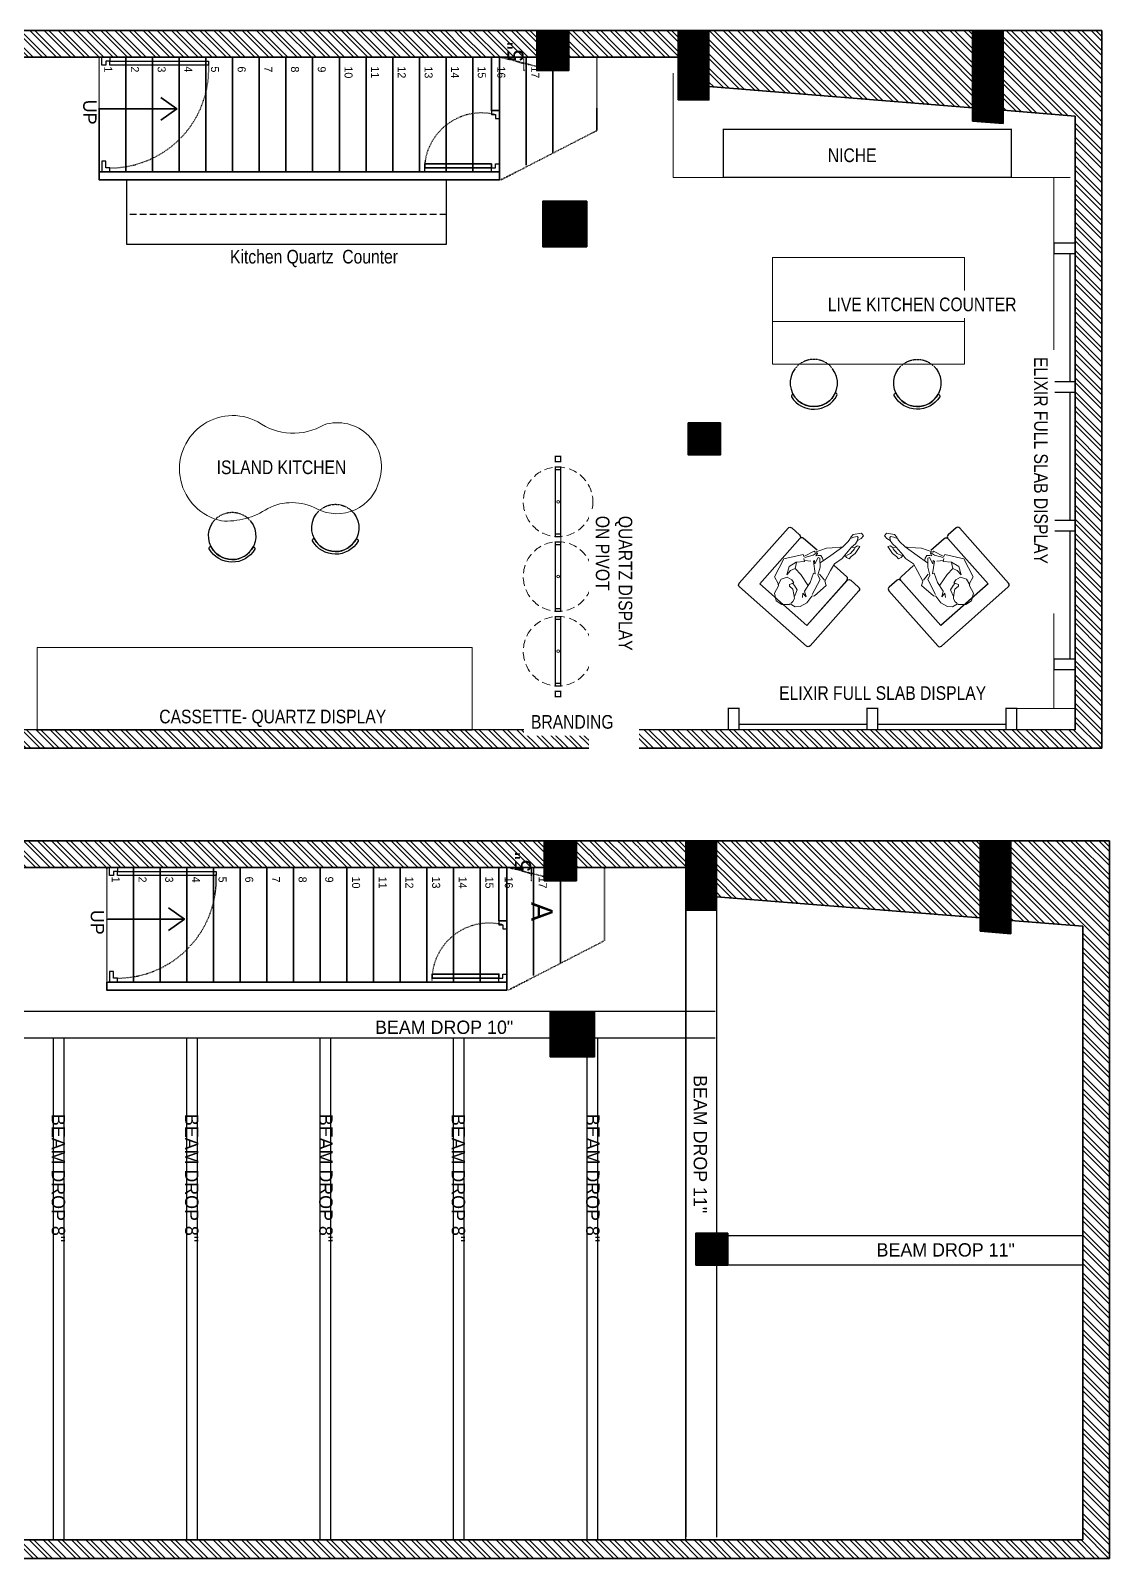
# Model space of a CAD drawing. Header units: inches. Extents: x -109431 to 29005, y -34715 to -1756.
# Drawn here: x -57919 to -57515, y -11914 to -11342 of the extents above; entities that cross this region are included whole.
import ezdxf
from ezdxf.lldxf.tags import DXFTag

# ---------------------------------------------------------------- set-up
doc = ezdxf.new("R2010")
doc.units = ezdxf.units.IN
doc.header["$LTSCALE"] = 0.05
doc.header["$MEASUREMENT"] = 0
doc.header["$PDMODE"] = 3
doc.header["$PDSIZE"] = -4
for name, pattern in [('A2-XREF-115_FURN$0$HIDDEN', [0.375, 0.25, -0.125]), ('ACAD_ISO03W100', [30, 12, -18]), ('DASHED2', [0.375, 0.25, -0.125])]:
    doc.linetypes.add(name, pattern=pattern)
doc.layers.get('Defpoints').update_dxf_attribs({"linetype": 'DASHED2'})
for name, color, linetype, lineweight in [('A-PEOPLE', 12, 'Continuous', 20), ('FURNITURE', 1, 'Continuous', 18), ('hatch', 7, 'Continuous', 25), ('WALL', 7, 'Continuous', 35)]:
    doc.layers.add(name, color=color, linetype=linetype, lineweight=lineweight)
for name, color, linetype in [('beam', 80, 'DASHED2'), ('Column', 6, 'Continuous'), ('Dim', 4, 'Continuous'), ('Door', 3, 'Continuous'), ('Furniture text & dimension', 7, 'Continuous'), ('text', 4, 'Continuous')]:
    doc.layers.add(name, color=color, linetype=linetype)
doc.styles.add('4MMOF3-8', font='ARIALN.TTF', dxfattribs={"height": 5.12})
doc.styles.get("Standard").update_dxf_attribs({"font": 'stylu.ttf', "height": 6})
tags = doc.linetypes.add('A2-XREF-115_FURN$0$DASHED', pattern=[0.75, 0.5, -0.25]).pattern_tags.tags
tags[6:7] = [DXFTag(74, 4), DXFTag(75, 0), DXFTag(340, '0'), DXFTag(46, 1.0), DXFTag(50, 0.0), DXFTag(44, 0.0), DXFTag(45, 0.0)]
tags[4:5] = [DXFTag(74, 4), DXFTag(75, 0), DXFTag(340, '0'), DXFTag(46, 1.0), DXFTag(50, 0.0), DXFTag(44, 0.0), DXFTag(45, 0.0)]
doc.dimstyles.new('STANDARD$0', dxfattribs={"dimscale": 0, "dimtxt": 4, "dimasz": 0.5, "dimexe": 0, "dimexo": 0, "dimgap": 0, "dimtad": 0, "dimzin": 0, "dimdsep": 46, "dimlunit": 4, "dimtxsty": 'Standard', "dimblk": 'ARCHTICK', "dimcen": 0.09375, "dimclrd": 256, "dimclre": 8, "dimclrt": 7, "dimadec": 0, "dimazin": 0, "dimtfac": 1, "dimtofl": 0, "dimtmove": 1, "dimatfit": 3, "dimldrblk": 'OBLIQUE', "dimfxl": 0.1875, "dimtolj": 1, "dimtzin": 0, "dimlwd": -1, "dimlwe": -1, "dimarcsym": 0})
pattern_1 = [(315, (-53748.2443, 72921.7834), (2.65165043, 2.65165043), []), (315, (-53748.2443, 72920.0157), (2.65165043, 2.65165043), [])]
pattern_2 = [(315, (-53748.24431, 72921.78345), (0.08838834765, 0.08838834765), [])]
pattern_3 = [(315, (-53745.4152, 72618.139), (2.65165043, 2.65165043), []), (315, (-53745.4152, 72616.371), (2.65165043, 2.65165043), [])]
pattern_4 = [(315, (-53745.4152, 72618.13893), (0.08838834765, 0.08838834765), [])]

# ---------------------------------------------------------------- blocks, each defined once
blk = doc.blocks.new('_ArchTick')
at = {"color": 0, "const_width": 0.15}
blk.add_lwpolyline([(-0.5, -0.5), (0.5, 0.5)], dxfattribs=at)
blk = doc.blocks.new('*D276')
at = {"layer": 'Defpoints', "color": 0, "ltscale": 0.25, "transparency": 16777216}
for p in [(-57734.1, -11351.52), (-57729.3, -11351.52), (-57729.3, -11356.52)]:
    blk.add_point(p, dxfattribs=at)
at = {"layer": 'Dim', "linetype": 'ACAD_ISO03W100', "ltscale": 0.25, "transparency": 16777216}
for p, q in [((-57734.1, -11354.02), (-57737.23, -11353.08)), ((-57734.1, -11356.52), (-57734.1, -11351.52))]:
    blk.add_line(p, q, dxfattribs=at)
at = {"layer": 'Dim', "color": 8, "linetype": 'ACAD_ISO03W100', "ltscale": 0.25, "transparency": 16777216}
for p, q in [((-57733.91, -11351.52), (-57734.1, -11351.52)), ((-57733.91, -11356.52), (-57734.1, -11356.52))]:
    blk.add_line(p, q, dxfattribs=at)
at = {"layer": 'Dim', "ltscale": 0.25, "transparency": 16777216, "xscale": 0.5, "yscale": 0.5, "zscale": 0.5}
for p, rotation in [((-57734.1, -11351.52), 90), ((-57734.1, -11356.52), 270)]:
    blk.add_blockref('_ArchTick', p, dxfattribs=dict(at, rotation=rotation))
at = {"layer": 'Dim', "color": 7, "ltscale": 0.25, "transparency": 16777216, "insert": (-57737.23, -11349.47), "char_height": 6, "attachment_point": 5, "rotation": 90}
blk.add_mtext('\\A1;5"', dxfattribs=at)
blk = doc.blocks.new('_OBLIQUE')
at = {"color": 0, "linetype": 'ByBlock'}
blk.add_line((-0.5, -0.5), (0.5, 0.5), dxfattribs=at)
blk = doc.blocks.new('A$7E7C19E2B201E1')
at = {"color": 11}
blk.add_lwpolyline([(-219, -370, 0.428876), (-236, -397, 0.57735), (245, -381, 0.536088), (227, -355, -0.615882)], format="xyb", close=True, dxfattribs=at)
at = {"color": 6}
blk.add_arc((0, -250), 250, 142.6792, 37.3208, dxfattribs=at)
at = {"color": 1, "linetype": 'ACAD_ISO03W100', "ltscale": 3}
blk.add_arc((0, -250), 250, 37.3028, 142.6972, dxfattribs=at)
blk = doc.blocks.new('A$C9f012d1b')
at = {"layer": 'A-PEOPLE', "color": 1, "lineweight": 0}
blk.add_lwpolyline([(736, 178), (755, 204), (786, 212), (795, 233), (715, 244), (669, 233), (639, 235), (631, 208), (637, 180), (597, 183), (509, 162), (437, 176), (326, 204), (305, 239), (156, 220), (137, 204), (59, 210), (-10, 187), (-44, 153), (-53, 99), (-65, 96), (-111, 42), (-120, -21), (-78, -82), (0, -99), (15, -116), (40, -183), (227, -232), (378, -120), (370, -103), (473, -63), (471, -51), (572, 4), (610, 46), (667, 101), (683, 113), (755, 119), (784, 115), (805, 109), (837, 111), (900, 159), (892, 191), (858, 191), (822, 178), (786, 183)], close=True, dxfattribs=at)
for points in [[(69, 145), (101, 122), (95, 168), (126, 122), (225, 105), (313, 71), (318, 86), (395, -5), (408, -2), (387, 23), (452, 6), (458, 23), (395, 80), (326, 115), (309, 157), (151, 197)], [(330, 193), (343, 120)], [(637, 180), (736, 178)], [(646, 193), (686, 210), (749, 210)], [(829, 174), (847, 164), (847, 151), (824, 132), (784, 111)], [(4, -108), (65, -120), (116, -91), (128, -40), (118, -7), (80, -30), (67, -19), (67, 25), (36, 65), (11, 94), (-19, 103), (-44, 101)], [(25, 82), (90, 61), (105, 14), (107, -11)], [(189, 107), (221, -11), (229, -91), (185, -110), (132, -110), (204, -145), (282, -122), (339, -68), (355, -91)], [(465, 56), (477, 40), (484, 12), (467, -9), (450, -21), (477, -26), (482, -34), (437, -45), (368, -91)], [(427, 54), (547, 82), (683, 113)], [(229, -91), (280, -118)], [(345, -74), (381, -23)]]:
    blk.add_lwpolyline(points, dxfattribs=at)
blk = doc.blocks.new('*D278')
at = {"layer": 'Defpoints', "color": 0, "ltscale": 0.25, "transparency": 16777216}
for p in [(-57731.27, -11655.16), (-57726.47, -11655.16), (-57726.47, -11660.16)]:
    blk.add_point(p, dxfattribs=at)
at = {"layer": 'Dim', "linetype": 'ACAD_ISO03W100', "ltscale": 0.25, "transparency": 16777216}
for p, q in [((-57731.27, -11657.66), (-57734.4, -11656.72)), ((-57731.27, -11660.16), (-57731.27, -11655.16))]:
    blk.add_line(p, q, dxfattribs=at)
at = {"layer": 'Dim', "color": 8, "linetype": 'ACAD_ISO03W100', "ltscale": 0.25, "transparency": 16777216}
for p, q in [((-57731.09, -11655.16), (-57731.27, -11655.16)), ((-57731.09, -11660.16), (-57731.27, -11660.16))]:
    blk.add_line(p, q, dxfattribs=at)
at = {"layer": 'Dim', "ltscale": 0.25, "transparency": 16777216, "xscale": 0.5, "yscale": 0.5, "zscale": 0.5}
for p, rotation in [((-57731.27, -11655.16), 90), ((-57731.27, -11660.16), 270)]:
    blk.add_blockref('_ArchTick', p, dxfattribs=dict(at, rotation=rotation))
at = {"layer": 'Dim', "color": 7, "ltscale": 0.25, "transparency": 16777216, "insert": (-57734.4, -11653.11), "char_height": 6, "attachment_point": 5, "rotation": 90}
blk.add_mtext('\\A1;5"', dxfattribs=at)

msp = doc.modelspace()

# ---------------------------------------------------------------- hatches: boundary and pattern name
at = {"layer": 'Column', "ltscale": 0.25}
h = msp.add_hatch(dxfattribs=at)
h.set_pattern_fill('ANSI31', color=1, angle=270)
h.set_pattern_definition(pattern_2)
h.paths.add_polyline_path([(-57717.29678, -11356.5168), (-57717.29678, -11341.5168), (-57729.29678, -11341.5168), (-57729.29678, -11356.5168)])
h = msp.add_hatch(dxfattribs=at)
h.set_pattern_fill('ANSI31', color=1, angle=270)
h.set_pattern_definition(pattern_2)
h.paths.add_polyline_path([(-57664.79678, -11367.5168), (-57664.79678, -11341.5168), (-57676.29678, -11341.5168), (-57676.29678, -11367.5168)])
h = msp.add_hatch(dxfattribs=at)
h.set_pattern_fill('ANSI31', color=1, angle=270)
h.set_pattern_definition(pattern_2)
h.paths.add_polyline_path([(-57554.50048, -11376.40283), (-57554.50048, -11341.5168), (-57566.00048, -11341.5168), (-57566.00048, -11375.47633)])
at = {"layer": 'Column', "ltscale": 0.25, "true_color": 0xf8991e}
h = msp.add_hatch(dxfattribs=at)
h.set_pattern_fill('ANSI31', color=30, angle=270)
h.set_pattern_definition(pattern_2)
h.paths.add_polyline_path([(-57713.29681, -11422.5168), (-57713.29678, -11415.5168), (-57727.04678, -11415.5168), (-57727.04678, -11422.5168)])
h.paths.add_polyline_path([(-57710.54678, -11422.5168), (-57710.54678, -11415.5168), (-57713.29678, -11415.5168), (-57713.29681, -11422.5168)])
h.paths.add_polyline_path([(-57713.29678, -11415.5168), (-57710.54678, -11415.5168), (-57710.54678, -11405.5168), (-57727.04678, -11405.5168), (-57727.04678, -11415.5168)])
at = {"layer": 'Column', "ltscale": 0.25}
h = msp.add_hatch(dxfattribs=at)
h.set_pattern_fill('ANSI31', color=1, angle=270)
h.set_pattern_definition(pattern_2)
h.paths.add_polyline_path([(-57664.8, -11500.57809), (-57664.8, -11488.57809), (-57672.50048, -11488.57809), (-57672.50048, -11500.57809)])
h.paths.add_polyline_path([(-57660.50048, -11500.57809), (-57660.50048, -11489.57809), (-57664.8, -11489.57809), (-57664.8, -11500.57809)])
h.paths.add_polyline_path([(-57660.50048, -11489.57809), (-57660.50048, -11488.57809), (-57664.8, -11488.57809), (-57664.8, -11489.57809)])
h = msp.add_hatch(dxfattribs=at)
h.set_pattern_fill('ANSI31', color=1, angle=270)
h.set_pattern_definition(pattern_4)
h.paths.add_polyline_path([(-57714.46767, -11660.16132), (-57714.46767, -11645.16132), (-57726.46767, -11645.16132), (-57726.46767, -11660.16132)])
h = msp.add_hatch(dxfattribs=at)
h.set_pattern_fill('ANSI31', color=1, angle=270)
h.set_pattern_definition(pattern_4)
h.paths.add_polyline_path([(-57661.96767, -11671.16132), (-57661.96767, -11645.16132), (-57673.46767, -11645.16132), (-57673.46767, -11671.16132)])
h = msp.add_hatch(dxfattribs=at)
h.set_pattern_fill('ANSI31', color=1, angle=270)
h.set_pattern_definition(pattern_4)
h.paths.add_polyline_path([(-57551.67137, -11680.04735), (-57551.67137, -11645.16132), (-57563.17137, -11645.16132), (-57563.17137, -11679.12085)])
at = {"layer": 'Column', "ltscale": 0.25, "true_color": 0xf8991e}
h = msp.add_hatch(dxfattribs=at)
h.set_pattern_fill('ANSI31', color=30, angle=270)
h.set_pattern_definition(pattern_4)
h.paths.add_polyline_path([(-57710.4677, -11726.16132), (-57710.46767, -11719.16132), (-57724.21767, -11719.16132), (-57724.21767, -11726.16132)])
h.paths.add_polyline_path([(-57707.71767, -11726.16132), (-57707.71767, -11719.16132), (-57710.46767, -11719.16132), (-57710.4677, -11726.16132)])
h.paths.add_polyline_path([(-57710.46767, -11719.16132), (-57707.71767, -11719.16132), (-57707.71767, -11709.16132), (-57724.21767, -11709.16132), (-57724.21767, -11719.16132)])
at = {"layer": 'Column', "ltscale": 0.25}
h = msp.add_hatch(dxfattribs=at)
h.set_pattern_fill('ANSI31', color=1, angle=270)
h.set_pattern_definition(pattern_4)
h.paths.add_polyline_path([(-57661.97089, -11804.22261), (-57661.97089, -11792.22261), (-57669.67137, -11792.22261), (-57669.67137, -11804.22261)])
h.paths.add_polyline_path([(-57657.67137, -11804.22261), (-57657.67137, -11793.22261), (-57661.97089, -11793.22261), (-57661.97089, -11804.22261)])
h.paths.add_polyline_path([(-57657.67137, -11793.22261), (-57657.67137, -11792.22261), (-57661.97089, -11792.22261), (-57661.97089, -11793.22261)])
at = {"layer": 'hatch', "ltscale": 0.25}
h = msp.add_hatch(dxfattribs=at)
h.set_pattern_fill('ANSI32', color=8, scale=10, angle=270)
h.set_pattern_definition(pattern_1)
h.paths.add_polyline_path([(-57527.50048, -11373.57809), (-57527.50048, -11603.57809), (-57956.29721, -11603.5168), (-57956.29721, -11610.5168), (-57517.50048, -11610.5168), (-57517.50048, -11341.5168), (-57700.27802, -11341.5168), (-57700.27802, -11351.5168), (-57676.29678, -11351.5168), (-57664.79678, -11351.5168), (-57664.79678, -11362.5168), (-57566.00048, -11370.47633), (-57554.50048, -11371.40283)])
h.paths.add_polyline_path([(-57554.91492, -11370.37213), (-57554.91492, -11377.46354), (-57546.67208, -11377.46354), (-57546.67208, -11370.37213)], flags=24)
h = msp.add_hatch(dxfattribs=at)
h.set_pattern_fill('ANSI32', color=8, scale=10, angle=270)
h.set_pattern_definition(pattern_1)
h.paths.add_polyline_path([(-57757.58671, -11351.5168), (-57757.58671, -11341.5168), (-57893.29678, -11341.5168), (-57934.79678, -11341.5168), (-57953.79678, -11341.5168), (-57953.79678, -11351.5168), (-57934.79678, -11351.5168), (-57893.29678, -11351.5168)])
h = msp.add_hatch(dxfattribs=at)
h.set_pattern_fill('ANSI32', color=8, scale=10, angle=270)
h.set_pattern_definition(pattern_1)
h.paths.add_polyline_path([(-57717.29678, -11356.5168), (-57717.29678, -11351.5168), (-57700.27802, -11351.5168), (-57700.27802, -11341.5168), (-57757.58671, -11341.5168), (-57757.58671, -11351.5168), (-57743.29678, -11351.5168), (-57729.29678, -11351.5168), (-57729.29678, -11356.5168)])
h = msp.add_hatch(dxfattribs=at)
h.set_pattern_fill('ANSI32', color=8, scale=10, angle=270)
h.set_pattern_definition(pattern_3)
h.paths.add_polyline_path([(-57754.75761, -11655.16132), (-57754.75761, -11645.16132), (-57890.46767, -11645.16132), (-57931.96767, -11645.16132), (-57950.96767, -11645.16132), (-57950.96767, -11655.16132), (-57931.96767, -11655.16132), (-57890.46767, -11655.16132)])

# ---------------------------------------------------------------- linework, layer by layer
at = {"color": 11}
for points in [[(-57653.41013, -11548.63614), (-57635.13482, -11528.00821, -0.414213562), (-57633.74542, -11527.92419), (-57630.79857, -11530.53495, -0.414213562), (-57630.71455, -11531.92435), (-57645.72641, -11548.86872), (-57628.03076, -11564.54618), (-57613.01889, -11547.60181, -0.414213562), (-57611.62949, -11547.51779), (-57608.68265, -11550.12855, -0.414213562), (-57608.59862, -11551.51795), (-57626.87393, -11572.14588, -0.414213562), (-57628.26333, -11572.2299), (-57653.32611, -11550.02554, -0.414213562)], [(-57552.49465, -11548.63614), (-57570.76996, -11528.00821, 0.414213562), (-57572.15937, -11527.92419), (-57575.10621, -11530.53495, 0.414213562), (-57575.19023, -11531.92435), (-57560.17837, -11548.86872), (-57577.87403, -11564.54618), (-57592.88589, -11547.60181, 0.414213562), (-57594.27529, -11547.51779), (-57597.22214, -11550.12855, 0.414213562), (-57597.30616, -11551.51795), (-57579.03085, -11572.14588, 0.414213562), (-57577.64145, -11572.2299), (-57552.57868, -11550.02554, 0.414213562)]]:
    msp.add_lwpolyline(points, format="xyb", close=True, dxfattribs=at)
at = {"color": 6}
for points in [[(-57624.26971, -11536.31919), (-57629.32515, -11531.84033, 0.414213562), (-57630.71455, -11531.92435), (-57645.72641, -11548.86872), (-57628.04533, -11564.53327), (-57613.03347, -11547.5889, 0.414213562), (-57613.11749, -11546.1995), (-57617.7951, -11542.05537)], [(-57581.63508, -11536.31919), (-57576.57964, -11531.84033, -0.414213562), (-57575.19023, -11531.92435), (-57560.17837, -11548.86872), (-57577.85946, -11564.53327), (-57592.87132, -11547.5889, -0.414213562), (-57592.7873, -11546.1995), (-57588.10968, -11542.05537)]]:
    msp.add_lwpolyline(points, format="xyb", dxfattribs=at)
at = {"layer": 'beam', "linetype": 'A2-XREF-115_FURN$0$DASHED', "ltscale": 150}
for points in [[(-57673.46767, -11907.20174), (-57673.46767, -11671.16132)], [(-57673.46767, -11671.16132), (-57673.46767, -11906.08526)], [(-57661.97089, -11671.20134), (-57661.97089, -11906.12528)], [(-57662.46767, -11709.16132), (-57950.97331, -11709.16132)], [(-57662.46767, -11719.16132), (-57950.97474, -11719.16132)], [(-57910.46853, -11907.16747), (-57910.46767, -11719.16132)], [(-57906.46853, -11907.16747), (-57906.46767, -11719.16132)], [(-57860.46853, -11907.16747), (-57860.46767, -11719.16132)], [(-57856.46853, -11907.16747), (-57856.46767, -11719.16132)], [(-57810.46853, -11907.16747), (-57810.46767, -11719.16132)], [(-57806.46853, -11907.16747), (-57806.46767, -11719.16132)], [(-57760.46853, -11907.16747), (-57760.46767, -11719.16132)], [(-57756.46853, -11907.16747), (-57756.46767, -11719.16132)], [(-57710.46853, -11907.16747), (-57710.46767, -11719.16132)], [(-57706.46853, -11907.16747), (-57706.46767, -11719.16132)], [(-57524.67137, -11793.22261), (-57662.46767, -11793.22261)], [(-57524.67137, -11804.22261), (-57662.46767, -11804.22261)]]:
    msp.add_lwpolyline(points, dxfattribs=at)
at = {"layer": 'Door', "ltscale": 0.25}
for points in [[(-57892.28829, -11354.5168), (-57892.28829, -11351.5168), (-57889.28829, -11351.5168), (-57889.28829, -11353.0168), (-57890.78829, -11353.0168), (-57890.78829, -11354.5168)], [(-57852.28829, -11353.0168), (-57852.28829, -11354.5168), (-57889.28829, -11354.5168), (-57889.28829, -11353.0168)], [(-57743.29678, -11374.5168), (-57743.29678, -11371.5168), (-57746.29678, -11371.5168), (-57746.29678, -11373.0168), (-57744.79678, -11373.0168), (-57744.79678, -11374.5168)], [(-57892.28829, -11390.5168), (-57892.28829, -11394.5168), (-57889.28829, -11394.5168), (-57889.28829, -11393.0168), (-57890.78829, -11393.0168), (-57890.78829, -11390.5168)], [(-57743.29678, -11391.5168), (-57743.29678, -11394.5168), (-57746.29678, -11394.5168), (-57746.29678, -11393.0168), (-57744.79678, -11393.0168), (-57744.79678, -11391.5168)], [(-57889.45918, -11658.16132), (-57889.45918, -11655.16132), (-57886.45918, -11655.16132), (-57886.45918, -11656.66132), (-57887.95918, -11656.66132), (-57887.95918, -11658.16132)], [(-57849.45918, -11656.66132), (-57849.45918, -11658.16132), (-57886.45918, -11658.16132), (-57886.45918, -11656.66132)], [(-57740.46767, -11678.16132), (-57740.46767, -11675.16132), (-57743.46767, -11675.16132), (-57743.46767, -11676.66132), (-57741.96767, -11676.66132), (-57741.96767, -11678.16132)], [(-57889.45918, -11694.16132), (-57889.45918, -11698.16132), (-57886.45918, -11698.16132), (-57886.45918, -11696.66132), (-57887.95918, -11696.66132), (-57887.95918, -11694.16132)], [(-57740.46767, -11695.16132), (-57740.46767, -11698.16132), (-57743.46767, -11698.16132), (-57743.46767, -11696.66132), (-57741.96767, -11696.66132), (-57741.96767, -11695.16132)]]:
    msp.add_lwpolyline(points, close=True, dxfattribs=at)
at = {"layer": 'Door', "linetype": 'ACAD_ISO03W100', "ltscale": 0.25}
for centre, radius, start, end in [((-57889.34751, -11355.90933), 37.10751, 270.0914365, 2.923435), ((-57750.0803, -11393.72667), 21.33126, 75.6591876, 182.1227767), ((-57886.5184, -11659.55386), 37.10751, 270.0914365, 2.923435), ((-57747.25119, -11697.37119), 21.33126, 75.6591876, 182.1227767)]:
    msp.add_arc(centre, radius, start, end, dxfattribs=at)
at = {"layer": 'FURNITURE', "ltscale": 50}
for p, q in [((-57678.21829, -11357.48947), (-57678.21829, -11396.55075)), ((-57529.42199, -11396.55075), (-57678.21829, -11396.55075)), ((-57535.50048, -11396.55075), (-57535.50048, -11595.57809)), ((-57535.50048, -11416.07809), (-57535.50048, -11406.57809)), ((-57569.00518, -11426.55075), (-57641.00518, -11426.55075)), ((-57641.00518, -11426.55075), (-57641.00518, -11450.55075)), ((-57569.00518, -11450.55075), (-57569.00518, -11426.55075)), ((-57641.00518, -11450.55075), (-57569.00518, -11450.55075)), ((-57641.00518, -11466.55075), (-57641.00518, -11450.55075)), ((-57569.00518, -11450.55075), (-57569.00518, -11466.55075)), ((-57569.00518, -11466.55075), (-57641.00518, -11466.55075)), ((-57720.32171, -11531.14746), (-57720.32171, -11533.14746))]:
    msp.add_line(p, q, dxfattribs=at)
at = {"layer": 'FURNITURE', "ltscale": 50, "const_width": 0.5}
for points in [[(-57551.42199, -11378.55075), (-57659.42199, -11378.55075), (-57659.42199, -11396.55075), (-57551.42199, -11396.55075)], [(-57720.32171, -11506.14746), (-57720.32171, -11530.14746), (-57722.32171, -11530.14746), (-57722.32171, -11506.14746)], [(-57720.32171, -11534.14746), (-57720.32171, -11558.14746), (-57722.32171, -11558.14746), (-57722.32171, -11534.14746)], [(-57720.32171, -11586.14746), (-57720.32171, -11562.14746), (-57722.32171, -11562.14746), (-57722.32171, -11586.14746)]]:
    msp.add_lwpolyline(points, close=True, dxfattribs=at)
for points in [[(-57527.50048, -11425.07809), (-57527.50048, -11421.07809), (-57535.50048, -11421.07809), (-57535.50048, -11425.07809), (-57527.50048, -11425.07809)], [(-57527.50048, -11425.07809), (-57527.50048, -11473.07809), (-57529.50048, -11473.07809), (-57529.50048, -11425.07809), (-57527.50048, -11425.07809)], [(-57527.50048, -11473.07809), (-57527.50048, -11477.07809), (-57535.50048, -11477.07809), (-57535.50048, -11473.07809), (-57527.50048, -11473.07809)], [(-57527.50048, -11477.07809), (-57527.50048, -11525.07809), (-57529.50048, -11525.07809), (-57529.50048, -11477.07809), (-57527.50048, -11477.07809)], [(-57720.32171, -11501.14746), (-57720.32171, -11503.14746), (-57722.32171, -11503.14746), (-57722.32171, -11501.14746), (-57720.32171, -11501.14746)], [(-57720.32171, -11506.14746), (-57720.32171, -11505.14746), (-57722.32171, -11505.14746), (-57722.32171, -11506.14746), (-57720.32171, -11506.14746)], [(-57527.50048, -11525.07809), (-57527.50048, -11529.07809), (-57535.50048, -11529.07809), (-57535.50048, -11525.07809), (-57527.50048, -11525.07809)], [(-57720.32171, -11530.14746), (-57720.32171, -11531.14746), (-57722.32171, -11531.14746), (-57722.32171, -11530.14746), (-57720.32171, -11530.14746)], [(-57720.32171, -11534.14746), (-57720.32171, -11533.14746), (-57722.32171, -11533.14746), (-57722.32171, -11534.14746), (-57720.32171, -11534.14746)], [(-57527.50048, -11529.07809), (-57527.50048, -11577.07809), (-57529.50048, -11577.07809), (-57529.50048, -11529.07809), (-57527.50048, -11529.07809)], [(-57720.32171, -11558.14746), (-57720.32171, -11559.14746), (-57722.32171, -11559.14746), (-57722.32171, -11558.14746), (-57720.32171, -11558.14746)], [(-57720.32171, -11562.14746), (-57720.32171, -11561.14746), (-57722.32171, -11561.14746), (-57722.32171, -11562.14746), (-57720.32171, -11562.14746)], [(-57527.50048, -11577.07809), (-57527.50048, -11581.07809), (-57535.50048, -11581.07809), (-57535.50048, -11577.07809), (-57527.50048, -11577.07809)], [(-57720.32171, -11586.14746), (-57720.32171, -11587.14746), (-57722.32171, -11587.14746), (-57722.32171, -11586.14746), (-57720.32171, -11586.14746)], [(-57720.32171, -11591.14746), (-57720.32171, -11589.14746), (-57722.32171, -11589.14746), (-57722.32171, -11591.14746), (-57720.32171, -11591.14746)], [(-57653.50048, -11603.57809), (-57657.50048, -11603.57809), (-57657.50048, -11595.57809), (-57653.50048, -11595.57809), (-57653.50048, -11603.57809)], [(-57601.50048, -11603.57809), (-57605.50048, -11603.57809), (-57605.50048, -11595.57809), (-57601.50048, -11595.57809), (-57601.50048, -11603.57809)], [(-57605.50048, -11603.57809), (-57601.50048, -11603.57809), (-57601.50048, -11595.57809), (-57605.50048, -11595.57809), (-57605.50048, -11603.57809)], [(-57553.50048, -11603.57809), (-57549.50048, -11603.57809), (-57549.50048, -11595.57809), (-57553.50048, -11595.57809), (-57553.50048, -11603.57809)], [(-57605.50048, -11603.57809), (-57653.50048, -11603.57809), (-57653.50048, -11601.57809), (-57605.50048, -11601.57809), (-57605.50048, -11603.57809)], [(-57553.50048, -11603.57809), (-57601.50048, -11603.57809), (-57601.50048, -11601.57809), (-57553.50048, -11601.57809), (-57553.50048, -11603.57809)]]:
    msp.add_lwpolyline(points, dxfattribs=at)
at = {"layer": 'FURNITURE', "ltscale": 50}
msp.add_lwpolyline([(-57916.54583, -11603.74174), (-57753.54583, -11603.74174), (-57753.54583, -11572.74174), (-57916.54583, -11572.74174)], close=True, dxfattribs=at)
at = {"layer": 'FURNITURE', "color": 252, "linetype": 'A2-XREF-115_FURN$0$HIDDEN', "ltscale": 250, "true_color": 0x939598}
for centre in [(-57721.32171, -11518.14746), (-57721.32171, -11546.14746), (-57721.32171, -11574.14746)]:
    msp.add_circle(centre, 13.0384, dxfattribs=at)
at = {"layer": 'FURNITURE', "ltscale": 50}
for centre in [(-57721.32171, -11518.14746), (-57721.32171, -11546.14746), (-57721.32171, -11574.14746)]:
    msp.add_circle(centre, 0.5, dxfattribs=at)
for centre, radius, start, end in [((-57843.24593, -11505.7773), 19.96251, 62.0016632, 257.7526118), ((-57820.6054, -11469.75105), 22.68561, 234.2028447, 300.6545192), ((-57804.0501, -11505.0306), 16.53465, 342.5386809, 107.5608507), ((-57804.18649, -11506.25366), 16.34244, 242.6851167, 346.7764401), ((-57845.60412, -11497.60688), 27.74214, 266.1214709, 303.9986123), ((-57821.04926, -11538.36027), 19.92378, 61.9677463, 116.9903191)]:
    msp.add_arc(centre, radius, start, end, dxfattribs=at)
at = {"layer": 'Furniture text & dimension', "linetype": 'A2-XREF-115_FURN$0$HIDDEN', "ltscale": 200}
msp.add_line((-57763.0936, -11410.5168), (-57883.0936, -11410.5168), dxfattribs=at)
at = {"layer": 'Furniture text & dimension', "ltscale": 50}
msp.add_lwpolyline([(-57883.0936, -11421.5168), (-57763.0936, -11421.5168), (-57763.0936, -11397.5168), (-57883.0936, -11397.5168)], close=True, dxfattribs=at)
at = {"layer": 'WALL', "ltscale": 0.25}
for p, q in [((-57956.29678, -11603.5168), (-57527.50048, -11603.57809)), ((-58138.79678, -11610.5168), (-57517.50048, -11610.5168)), ((-57953.46767, -11907.16132), (-57524.67137, -11907.22261)), ((-58135.96767, -11914.16132), (-57514.67137, -11914.16132))]:
    msp.add_line(p, q, dxfattribs=at)
for points in [[(-57953.79678, -11341.5168), (-57934.79678, -11341.5168), (-57893.29678, -11341.5168), (-57517.50048, -11341.5168)], [(-57566.00048, -11341.5168), (-57566.00048, -11375.47633)], [(-57554.50048, -11341.5168), (-57554.50048, -11376.40283)], [(-57517.50048, -11610.5168), (-57517.50048, -11341.5168)], [(-57953.79678, -11351.5168), (-57934.79678, -11351.5168), (-57893.29678, -11351.5168), (-57743.29678, -11351.5168)], [(-57743.29678, -11351.5168), (-57729.29678, -11351.5168), (-57729.29678, -11356.5168), (-57717.29678, -11356.5168), (-57717.29678, -11351.5168), (-57676.29678, -11351.5168), (-57676.29678, -11367.5168), (-57664.79678, -11367.5168), (-57664.79678, -11362.5168), (-57664.79678, -11362.5168)], [(-57664.79678, -11362.5168), (-57566.00048, -11370.47633)], [(-57554.50048, -11371.40283), (-57527.50048, -11373.57809)], [(-57893.29678, -11394.5168), (-57893.29678, -11397.5168), (-57743.29678, -11397.5168), (-57743.29678, -11374.5168)], [(-57566.00048, -11375.47633), (-57554.50048, -11376.40283)], [(-57527.50048, -11603.57809), (-57527.50048, -11373.57809)], [(-57710.54678, -11405.5168), (-57710.54678, -11422.5168), (-57727.04678, -11422.5168), (-57727.04678, -11405.5168), (-57710.54678, -11405.5168)], [(-57563.17137, -11645.16132), (-57563.17137, -11679.12085)], [(-57551.67137, -11645.16132), (-57551.67137, -11680.04735)], [(-57514.67137, -11914.16132), (-57514.67137, -11645.16132)], [(-57950.96767, -11655.16132), (-57931.96767, -11655.16132), (-57890.46767, -11655.16132), (-57740.46767, -11655.16132)], [(-57740.46767, -11655.16132), (-57726.46767, -11655.16132), (-57726.46767, -11660.16132), (-57714.46767, -11660.16132), (-57714.46767, -11655.16132), (-57673.46767, -11655.16132), (-57673.46767, -11671.16132), (-57661.96767, -11671.16132), (-57661.96767, -11666.16132), (-57661.96767, -11666.16132)], [(-57661.96767, -11666.16132), (-57563.17137, -11674.12085)], [(-57551.67137, -11675.04735), (-57524.67137, -11677.22261)], [(-57890.46767, -11698.16132), (-57890.46767, -11701.16132), (-57740.46767, -11701.16132), (-57740.46767, -11678.16132)], [(-57563.17137, -11679.12085), (-57551.67137, -11680.04735)], [(-57524.67137, -11907.22261), (-57524.67137, -11677.22261)], [(-57707.71767, -11709.16132), (-57707.71767, -11726.16132), (-57724.21767, -11726.16132), (-57724.21767, -11709.16132), (-57707.71767, -11709.16132)]]:
    msp.add_lwpolyline(points, dxfattribs=at)
for points in [[(-57717.29678, -11356.5168), (-57717.29678, -11341.5168), (-57729.29678, -11341.5168), (-57729.29678, -11356.5168)], [(-57664.79678, -11367.5168), (-57664.79678, -11341.5168), (-57676.29678, -11341.5168), (-57676.29678, -11367.5168)], [(-57743.29678, -11351.5168), (-57743.29678, -11371.5168), (-57746.29678, -11371.5168), (-57746.29678, -11351.5168)], [(-57743.29678, -11397.5168), (-57743.29678, -11394.5168), (-57893.29678, -11394.5168), (-57893.29678, -11397.5168)], [(-57746.29678, -11393.0168), (-57771.29678, -11393.0168), (-57771.29678, -11391.5168), (-57746.29678, -11391.5168)], [(-57660.50048, -11488.57809), (-57660.50048, -11500.57809), (-57672.50048, -11500.57809), (-57672.50048, -11488.57809)], [(-57714.46767, -11660.16132), (-57714.46767, -11645.16132), (-57726.46767, -11645.16132), (-57726.46767, -11660.16132)], [(-57661.96767, -11671.16132), (-57661.96767, -11645.16132), (-57673.46767, -11645.16132), (-57673.46767, -11671.16132)], [(-57740.46767, -11655.16132), (-57740.46767, -11675.16132), (-57743.46767, -11675.16132), (-57743.46767, -11655.16132)], [(-57740.46767, -11701.16132), (-57740.46767, -11698.16132), (-57890.46767, -11698.16132), (-57890.46767, -11701.16132)], [(-57743.46767, -11696.66132), (-57768.46767, -11696.66132), (-57768.46767, -11695.16132), (-57743.46767, -11695.16132)], [(-57657.67137, -11792.22261), (-57657.67137, -11804.22261), (-57669.67137, -11804.22261), (-57669.67137, -11792.22261)]]:
    msp.add_lwpolyline(points, close=True, dxfattribs=at)
at = {"layer": 'WALL', "color": 8, "linetype": 'ACAD_ISO03W100', "ltscale": 0.25}
for points in [[(-57729.29678, -11354.97834), (-57742.79678, -11351.5168), (-57893.29678, -11351.5168), (-57893.29678, -11394.5168)], [(-57706.79678, -11351.5168), (-57706.79678, -11379.0168)], [(-57742.79678, -11397.5168), (-57706.79678, -11379.0168)], [(-57726.46767, -11658.62286), (-57739.96767, -11655.16132), (-57890.46767, -11655.16132), (-57890.46767, -11698.16132)], [(-57703.96767, -11655.16132), (-57703.96767, -11682.66132)], [(-57739.96767, -11701.16132), (-57703.96767, -11682.66132)]]:
    msp.add_lwpolyline(points, dxfattribs=at)
at = {"layer": 'WALL', "color": 8, "ltscale": 0.25}
for points in [[(-57883.29678, -11351.5168), (-57883.29678, -11394.5168)], [(-57873.29678, -11351.5168), (-57873.29678, -11394.5168)], [(-57863.29678, -11351.5168), (-57863.29678, -11394.5168)], [(-57853.29678, -11351.5168), (-57853.29678, -11394.5168)], [(-57843.29678, -11351.5168), (-57843.29678, -11394.5168)], [(-57833.29678, -11351.5168), (-57833.29678, -11394.5168)], [(-57823.29678, -11351.5168), (-57823.29678, -11394.5168)], [(-57813.29678, -11351.5168), (-57813.29678, -11394.5168)], [(-57803.29678, -11351.5168), (-57803.29678, -11394.5168)], [(-57793.29678, -11351.5168), (-57793.29678, -11394.5168)], [(-57783.29678, -11351.5168), (-57783.29678, -11394.5168)], [(-57773.29678, -11351.5168), (-57773.29678, -11394.5168)], [(-57763.29678, -11351.5168), (-57763.29678, -11394.5168)], [(-57753.29678, -11351.5168), (-57753.29678, -11394.5168)], [(-57743.29678, -11352.31322), (-57743.29678, -11392.0168)], [(-57733.29678, -11351.5168), (-57733.29678, -11392.0168)], [(-57723.29678, -11356.5168), (-57723.29678, -11387.49597)], [(-57880.46767, -11655.16132), (-57880.46767, -11698.16132)], [(-57870.46767, -11655.16132), (-57870.46767, -11698.16132)], [(-57860.46767, -11655.16132), (-57860.46767, -11698.16132)], [(-57850.46767, -11655.16132), (-57850.46767, -11698.16132)], [(-57840.46767, -11655.16132), (-57840.46767, -11698.16132)], [(-57830.46767, -11655.16132), (-57830.46767, -11698.16132)], [(-57820.46767, -11655.16132), (-57820.46767, -11698.16132)], [(-57810.46767, -11655.16132), (-57810.46767, -11698.16132)], [(-57800.46767, -11655.16132), (-57800.46767, -11698.16132)], [(-57790.46767, -11655.16132), (-57790.46767, -11698.16132)], [(-57780.46767, -11655.16132), (-57780.46767, -11698.16132)], [(-57770.46767, -11655.16132), (-57770.46767, -11698.16132)], [(-57760.46767, -11655.16132), (-57760.46767, -11698.16132)], [(-57750.46767, -11655.16132), (-57750.46767, -11698.16132)], [(-57740.46767, -11655.95774), (-57740.46767, -11695.66132)], [(-57730.46767, -11655.16132), (-57730.46767, -11695.66132)], [(-57720.46767, -11660.16132), (-57720.46767, -11691.14049)]]:
    msp.add_lwpolyline(points, dxfattribs=at)

# ---------------------------------------------------------------- block references
at = {"color": 6, "yscale": 0.03543300000000003, "zscale": 0.03543300000000003}
for p, xscale, rotation in [((-57625.46019, -11464.75538), 0.03543300000000003, 359.9369429577952), ((-57586.67547, -11464.75538), -0.03543300000000003, 0.06305704218746655), ((-57805.01078, -11519.08113), -0.03543300000000001, 1.509373076335878), ((-57843.69768, -11522.06913), -0.03543300000000001, 1.509373076335878)]:
    msp.add_blockref('A$7E7C19E2B201E1', p, dxfattribs=dict(at, xscale=xscale, rotation=rotation))
at = {"color": 161, "lineweight": -3, "yscale": 0.03937, "zscale": 0.03937}
for p, xscale, rotation in [((-57635.81196, -11552.21714), -0.03937, 228.4606704356111), ((-57570.09282, -11552.21714), 0.03937, 131.5393295643889)]:
    msp.add_blockref('A$C9f012d1b', p, dxfattribs=dict(at, xscale=xscale, rotation=rotation))

# ---------------------------------------------------------------- texts
at = {"layer": 'beam', "ltscale": 0.25, "char_height": 5, "attachment_point": 1}
for s, insert in [('BEAM DROP 10"', (-57789.91429, -11712.57696)), ('BEAM DROP 11"', (-57601.94452, -11796.01056))]:
    msp.add_mtext_dynamic_manual_height_columns(s, width=140.0181711, gutter_width=1, heights=[0], dxfattribs=dict(at, insert=insert))
at = {"layer": 'beam', "ltscale": 0.25, "char_height": 5, "attachment_point": 1, "rotation": 270}
for s, insert in [('BEAM DROP 11"', (-57665.4959, -11732.99645)), ('BEAM DROP 8"', (-57906.07985, -11747.54358)), ('BEAM DROP 8"', (-57856.09313, -11747.54358)), ('BEAM DROP 8"', (-57805.82861, -11747.54358)), ('BEAM DROP 8"', (-57756.16789, -11747.54358)), ('BEAM DROP 8"', (-57705.78699, -11747.54358))]:
    msp.add_mtext_dynamic_manual_height_columns(s, width=140.0181711, gutter_width=1, heights=[0], dxfattribs=dict(at, insert=insert))
at = {"layer": 'Dim', "ltscale": 0.25, "attachment_point": 1, "rotation": 270}
for s, insert, char_height in [('1 ', (-57888.39487, -11354.96189), 3), ('2 ', (-57878.39487, -11354.96189), 3), ('3 ', (-57868.39487, -11354.96189), 3), ('4 ', (-57858.33884, -11354.96189), 3), ('5 ', (-57848.39487, -11354.96189), 3), ('6 ', (-57838.39487, -11354.96189), 3), ('7 ', (-57828.39487, -11354.96189), 3), ('8 ', (-57818.39487, -11354.96189), 3), ('9 ', (-57808.39487, -11354.96189), 3), ('10 ', (-57798.33884, -11354.96189), 3), ('11 ', (-57788.39487, -11354.96189), 3), ('12 ', (-57778.39487, -11354.96189), 3), ('13 ', (-57768.33884, -11354.96189), 3), ('14 ', (-57758.39487, -11354.96189), 3), ('15', (-57748.39487, -11354.96189), 3), ('16', (-57741.10618, -11354.96189), 3), ('17 ', (-57728.39487, -11354.96189), 3), ('UP ', (-57894.29487, -11367.46189), 5), ('1 ', (-57885.56576, -11658.60642), 3), ('2 ', (-57875.56576, -11658.60642), 3), ('3 ', (-57865.56576, -11658.60642), 3), ('4 ', (-57855.50974, -11658.60642), 3), ('5 ', (-57845.56576, -11658.60642), 3), ('6 ', (-57835.56576, -11658.60642), 3), ('7 ', (-57825.56576, -11658.60642), 3), ('8 ', (-57815.56576, -11658.60642), 3), ('9 ', (-57805.56576, -11658.60642), 3), ('10 ', (-57795.50974, -11658.60642), 3), ('11 ', (-57785.56576, -11658.60642), 3), ('12 ', (-57775.56576, -11658.60642), 3), ('13 ', (-57765.50974, -11658.60642), 3), ('14 ', (-57755.56576, -11658.60642), 3), ('15', (-57745.56576, -11658.60642), 3), ('16', (-57738.27707, -11658.60642), 3), ('17 ', (-57725.56576, -11658.60642), 3), ('UP ', (-57891.46576, -11671.10642), 5)]:
    msp.add_mtext_dynamic_manual_height_columns(s, width=44, gutter_width=1, heights=[0], dxfattribs=dict(at, insert=insert, char_height=char_height))
at = {"layer": 'text', "ltscale": 50, "insert": (-57844.25035, -11426.96456), "char_height": 5.12, "width": 66.2810962, "attachment_point": 4, "style": '4MMOF3-8'}
msp.add_mtext('Kitchen Quartz  Counter ', dxfattribs=at)
at = {"layer": 'text', "ltscale": 50, "insert": (-57870.77393, -11599.31855), "char_height": 5.12, "attachment_point": 4, "style": '4MMOF3-8'}
msp.add_mtext_dynamic_manual_height_columns('CASSETTE- QUARTZ DISPLAY', width=127.679357, gutter_width=15.396, heights=[0], dxfattribs=at)
at = {"layer": 'text', "color": 3, "ltscale": 0.25, "insert": (-57723.33573, -11668.14004), "char_height": 8, "attachment_point": 1, "rotation": 270}
msp.add_mtext_dynamic_manual_height_columns('A', width=153.5561333, gutter_width=1, heights=[0], dxfattribs=at)

# ---------------------------------------------------------------- dimensions: what is measured, and where the dimension line sits
at = {"layer": 'Dim', "ltscale": 0.25}
for base, p1, p2, picture, middle in [((-57734.10179, -11351.5168), (-57729.29678, -11356.5168), (-57729.29678, -11351.5168), '*D276', (-57737.23137, -11353.07793)), ((-57731.27269, -11655.16132), (-57726.46767, -11660.16132), (-57726.46767, -11655.16132), '*D278', (-57734.40226, -11656.72245))]:
    dim = msp.add_linear_dim(base=base, p1=p1, p2=p2, angle=270, dimstyle='STANDARD$0', override={"dimscale": 1, "dimfxlon": 1}, dxfattribs=at)
    dim.commit()
    dim.dimension.update_dxf_attribs({"geometry": picture, "text_midpoint": middle})

# ---------------------------------------------------------------- leaders
at = {"layer": 'WALL', "ltscale": 0.25}
for points in [[(-57864.17306, -11370.89382), (-57893.207, -11370.89382)], [(-57861.34395, -11674.53835), (-57890.37789, -11674.53835)]]:
    msp.add_leader(points, dimstyle='STANDARD$0', override={"dimscale": 1, "dimasz": 6, "dimldrblk": 'Open90', "dimfxlon": 1}, dxfattribs=at)

# ---------------------------------------------------------------- next in the draw order: texts
at = {"layer": 'text', "ltscale": 50, "char_height": 5.12, "attachment_point": 4, "style": '4MMOF3-8', "bg_fill": 2}
for s, width, insert in [('NICHE', 26.6168326, (-57620.20834, -11388.29441)), ('LIVE KITCHEN COUNTER', 68.0449514, (-57620.20834, -11444.18194)), ('ELIXIR FULL SLAB DISPLAY', 93.4805538, (-57638.45731, -11589.87081)), ('BRANDING', 26.6168326, (-57731.46824, -11600.65823))]:
    msp.add_mtext_dynamic_manual_height_columns(s, width=width, gutter_width=15.396, heights=[26.39219], dxfattribs=dict(at, insert=insert))
at = {"layer": 'text', "ltscale": 50, "insert": (-57540.3736, -11463.85064), "char_height": 5.12, "attachment_point": 4, "rotation": 270, "style": '4MMOF3-8', "bg_fill": 2}
msp.add_mtext_dynamic_manual_height_columns('ELIXIR FULL SLAB DISPLAY', width=93.4805538, gutter_width=15.396, heights=[26.39219], dxfattribs=at)
at = {"layer": 'text', "ltscale": 50, "insert": (-57800.72651, -11505.247), "char_height": 5.12, "attachment_point": 6, "style": '4MMOF3-8', "bg_fill": 3, "box_fill_scale": 1.25, "bg_fill_color": 256, "bg_fill_true_color": 13158600, "bg_fill_transparency": 0}
msp.add_mtext_dynamic_manual_height_columns('ISLAND KITCHEN ', width=51.4526443, gutter_width=15.396, heights=[0], dxfattribs=at)

# ---------------------------------------------------------------- next in the draw order: linework, layer by layer
at = {"layer": 'FURNITURE', "ltscale": 50}
msp.add_line((-57549.50048, -11595.57809), (-57527.50048, -11595.57809), dxfattribs=at)

# ---------------------------------------------------------------- next in the draw order: texts
at = {"layer": 'text', "ltscale": 50, "insert": (-57700.37634, -11523.40454), "char_height": 5.12, "attachment_point": 4, "rotation": 270, "style": '4MMOF3-8', "bg_fill": 2}
msp.add_mtext_dynamic_manual_height_columns('QUARTZ DISPLAY \\PON PIVOT ', width=126.1799035, gutter_width=42.2466, heights=[26.39219], dxfattribs=at)

# ---------------------------------------------------------------- next in the draw order: hatches: boundary and pattern name
at = {"layer": 'hatch', "ltscale": 0.25}
h = msp.add_hatch(dxfattribs=at)
h.set_pattern_fill('ANSI32', color=8, scale=10, angle=270)
h.set_pattern_definition(pattern_3)
h.paths.add_polyline_path([(-57524.67137, -11677.22261), (-57524.67137, -11907.22261), (-57953.4681, -11907.16132), (-57953.4681, -11914.16132), (-57514.67137, -11914.16132), (-57514.67137, -11645.16132), (-57697.44891, -11645.16132), (-57697.44891, -11655.16132), (-57673.46767, -11655.16132), (-57661.96767, -11655.16132), (-57661.96767, -11666.16132), (-57563.17137, -11674.12085), (-57551.67137, -11675.04735)])
h.paths.add_polyline_path([(-57552.08581, -11674.01666), (-57552.08581, -11681.10806), (-57543.84298, -11681.10806), (-57543.84298, -11674.01666)], flags=24)
h = msp.add_hatch(dxfattribs=at)
h.set_pattern_fill('ANSI32', color=8, scale=10, angle=270)
h.set_pattern_definition(pattern_3)
h.paths.add_polyline_path([(-57714.46767, -11660.16132), (-57714.46767, -11655.16132), (-57697.44891, -11655.16132), (-57697.44891, -11645.16132), (-57754.75761, -11645.16132), (-57754.75761, -11655.16132), (-57740.46767, -11655.16132), (-57726.46767, -11655.16132), (-57726.46767, -11660.16132)])

# ---------------------------------------------------------------- next in the draw order: linework, layer by layer
at = {"layer": 'WALL', "ltscale": 0.25}
msp.add_lwpolyline([(-57950.96767, -11645.16132), (-57931.96767, -11645.16132), (-57890.46767, -11645.16132), (-57514.67137, -11645.16132)], dxfattribs=at)

doc.saveas('drawing.dxf')
